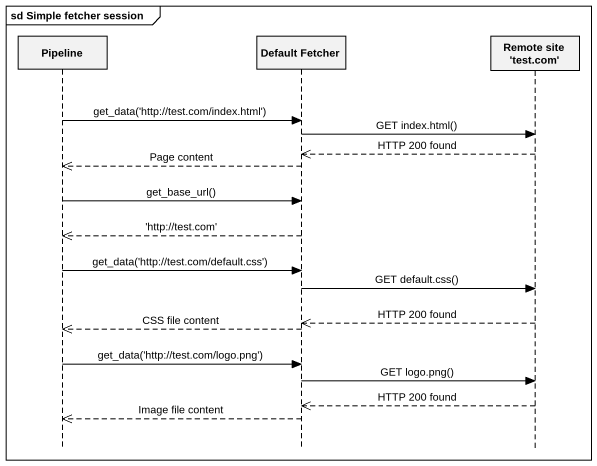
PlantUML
@startuml
mainframe sd Simple fetcher session
hide footbox
participant Pipeline
participant "Default Fetcher" as Default_Fetcher
participant "Remote site 'test.com'" as Remote_site_test_com

Pipeline -> Default_Fetcher : get_data('http://test.com/index.html')
Default_Fetcher -> Remote_site_test_com : GET index.html()
Remote_site_test_com -->> Default_Fetcher : HTTP 200 found
Default_Fetcher -->> Pipeline : Page content
Pipeline -> Default_Fetcher : get_base_url()
Default_Fetcher -->> Pipeline : 'http://test.com'
Pipeline -> Default_Fetcher : get_data('http://test.com/default.css')
Default_Fetcher -> Remote_site_test_com : GET default.css()
Remote_site_test_com -->> Default_Fetcher : HTTP 200 found
Default_Fetcher -->> Pipeline : CSS file content
Pipeline -> Default_Fetcher : get_data('http://test.com/logo.png')
Default_Fetcher -> Remote_site_test_com : GET logo.png()
Remote_site_test_com -->> Default_Fetcher : HTTP 200 found
Default_Fetcher -->> Pipeline : Image file content
@enduml
